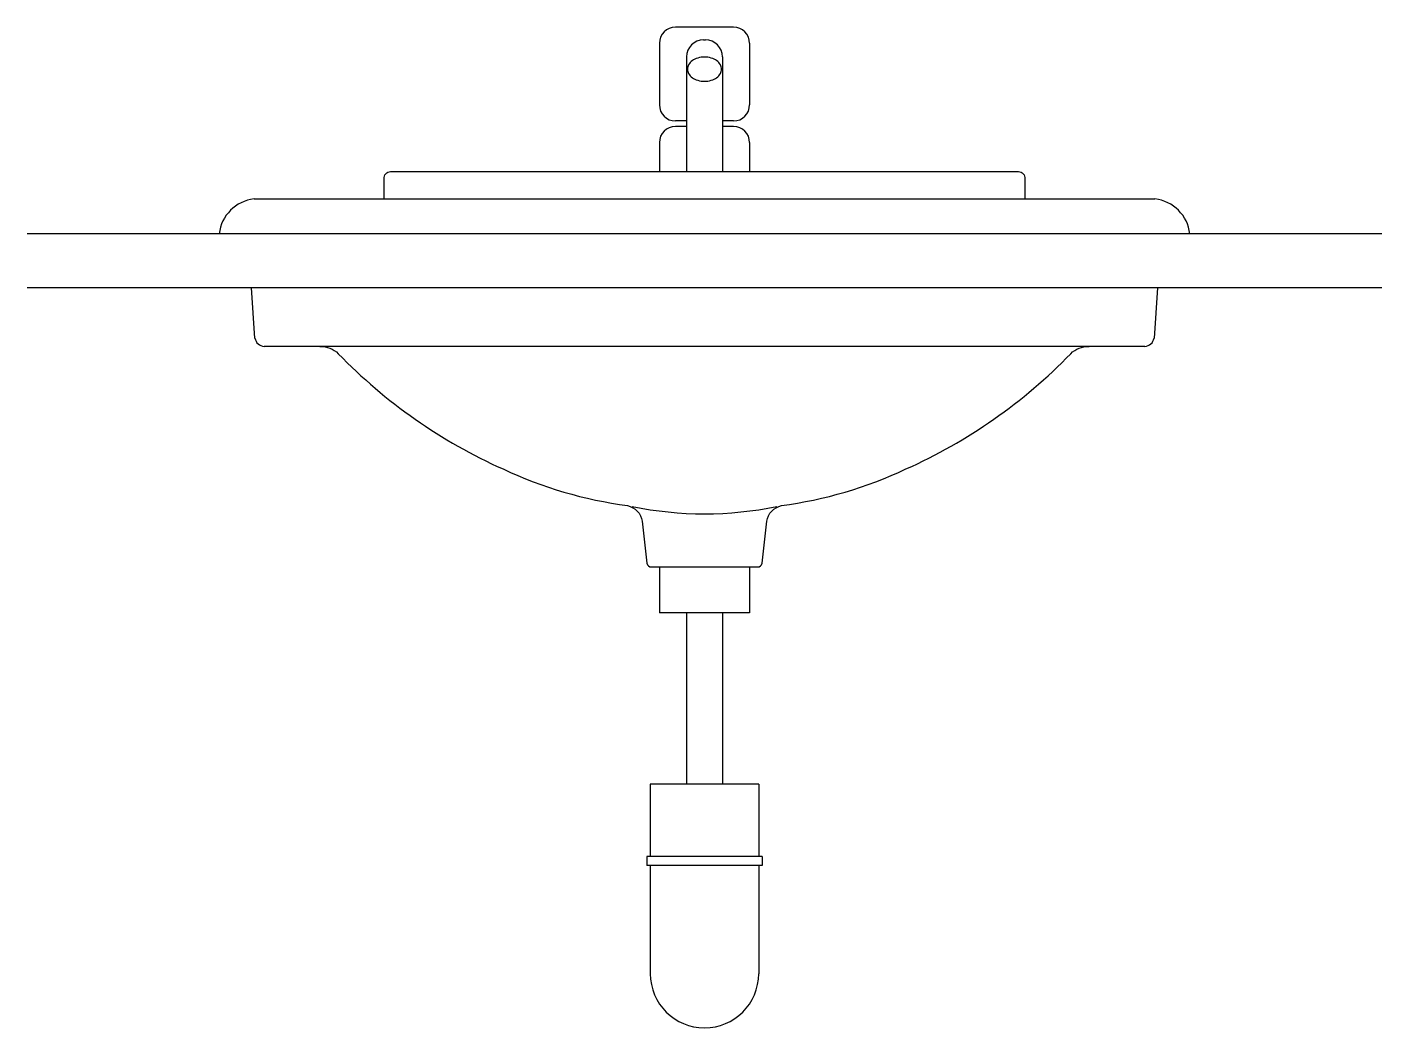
# Model space of a CAD drawing. Header units: millimetres. Extents: x -2894.794 to -2894.044, y 2974.523 to 2975.077.
import ezdxf

# ---------------------------------------------------------------- set-up
doc = ezdxf.new("R2010")
doc.units = ezdxf.units.MM
doc.header["$LTSCALE"] = 10
doc.layers.add('banheiro_louças', color=2, linetype='Continuous')

msp = doc.modelspace()

# ---------------------------------------------------------------- linework, layer by layer
at = {"layer": 'banheiro_louças'}
for p, q in [((-2894.40322, 2975.07683), (-2894.43522, 2975.07683)), ((-2894.44422, 2975.06783), (-2894.44422, 2975.03383)), ((-2894.41972, 2975.0698), (-2894.41872, 2975.0698)), ((-2894.39422, 2975.06783), (-2894.39422, 2975.03383)), ((-2894.42922, 2975.0603), (-2894.42922, 2974.99683)), ((-2894.40922, 2975.0603), (-2894.40922, 2974.99683)), ((-2894.42922, 2975.02483), (-2894.43522, 2975.02483)), ((-2894.42922, 2975.02183), (-2894.43522, 2975.02183)), ((-2894.40322, 2975.02483), (-2894.40922, 2975.02483)), ((-2894.40322, 2975.02183), (-2894.40922, 2975.02183)), ((-2894.44422, 2975.01283), (-2894.44422, 2974.99683)), ((-2894.39422, 2975.01283), (-2894.39422, 2974.99683)), ((-2894.66859, 2974.98162), (-2894.60676, 2974.98162)), ((-2894.60676, 2974.98162), (-2894.41922, 2974.98162)), ((-2894.41922, 2974.98162), (-2894.23168, 2974.98162)), ((-2894.23168, 2974.98162), (-2894.16985, 2974.98162)), ((-2894.66809, 2974.90458), (-2894.67004, 2974.93236)), ((-2894.16841, 2974.93236), (-2894.17035, 2974.90458)), ((-2894.63195, 2974.90002), (-2894.66302, 2974.90002)), ((-2894.41922, 2974.90002), (-2894.63195, 2974.90002)), ((-2894.20649, 2974.90002), (-2894.41922, 2974.90002)), ((-2894.17542, 2974.90002), (-2894.20649, 2974.90002)), ((-2894.44422, 2974.77787), (-2894.44422, 2974.75243)), ((-2894.39422, 2974.77787), (-2894.39422, 2974.75243)), ((-2894.39422, 2974.75243), (-2894.44422, 2974.75243)), ((-2894.42922, 2974.75243), (-2894.42922, 2974.65756)), ((-2894.40922, 2974.75243), (-2894.40922, 2974.65756)), ((-2894.38922, 2974.65756), (-2894.44922, 2974.65756)), ((-2894.44922, 2974.65756), (-2894.44922, 2974.61756)), ((-2894.38922, 2974.65756), (-2894.38922, 2974.61756)), ((-2894.38722, 2974.61756), (-2894.45122, 2974.61756)), ((-2894.45122, 2974.61756), (-2894.45122, 2974.61256)), ((-2894.38722, 2974.61256), (-2894.45122, 2974.61256)), ((-2894.44922, 2974.61256), (-2894.44922, 2974.55256)), ((-2894.38922, 2974.61256), (-2894.38922, 2974.55256)), ((-2894.38722, 2974.61756), (-2894.38722, 2974.61256))]:
    msp.add_line(p, q, dxfattribs=at)
at = {"layer": 'banheiro_louças', "color": 3}
for p, q in [((-2894.04422, 2974.96236), (-2894.79422, 2974.96236)), ((-2894.04422, 2974.93236), (-2894.79422, 2974.93236))]:
    msp.add_line(p, q, dxfattribs=at)
at = {"layer": 'banheiro_louças'}
for points in [[(-2894.59662, 2974.98162), (-2894.59662, 2974.99075), (-2894.59662, 2974.99277, -0.420723), (-2894.59307, 2974.99683), (-2894.41922, 2974.99683), (-2894.24537, 2974.99683, -0.420723), (-2894.24182, 2974.99277), (-2894.24182, 2974.99075), (-2894.24182, 2974.98162)], [(-2894.6321, 2974.90002, -0.195173), (-2894.62196, 2974.89596, 0.095529), (-2894.53073, 2974.8321, 0.077056), (-2894.4618, 2974.81183, -0.300652), (-2894.45369, 2974.80321), (-2894.45115, 2974.77989, 0.383658), (-2894.44862, 2974.77787), (-2894.41922, 2974.77787), (-2894.38982, 2974.77787, 0.383658), (-2894.38729, 2974.77989), (-2894.38475, 2974.80321, -0.300652), (-2894.37664, 2974.81183, 0.077056), (-2894.30771, 2974.8321, 0.095529), (-2894.21648, 2974.89596, -0.195173), (-2894.20634, 2974.90002)]]:
    msp.add_lwpolyline(points, format="xyb", dxfattribs=at)
for centre, radius, start, end in [((-2894.43522, 2975.06783), 0.009, 90, 180), ((-2894.40322, 2975.06783), 0.009, 0, 90), ((-2894.41972, 2975.0603), 0.0095, 90, 180), ((-2894.41872, 2975.0603), 0.0095, 0, 90), ((-2894.42388, 2975.05353), 0.00481, 149.64259, 180), ((-2894.42164, 2975.05222), 0.0074, 125.26847, 149.64259), ((-2894.42018, 2975.05015), 0.00994, 106.32729, 125.26847), ((-2894.41922, 2975.04688), 0.01335, 90, 106.32729), ((-2894.41922, 2975.04688), 0.01335, 73.67271, 90), ((-2894.41826, 2975.05015), 0.00994, 54.73153, 73.67271), ((-2894.4168, 2975.05222), 0.0074, 30.35741, 54.73153), ((-2894.41456, 2975.05353), 0.00481, 0, 30.35741), ((-2894.42388, 2975.05353), 0.00481, 180, 210.35741), ((-2894.42164, 2975.05483), 0.0074, 210.35741, 234.73153), ((-2894.42018, 2975.0569), 0.00994, 234.73153, 253.67271), ((-2894.41826, 2975.0569), 0.00994, 286.32729, 305.26847), ((-2894.4168, 2975.05483), 0.0074, 305.26847, 329.64259), ((-2894.41456, 2975.05353), 0.00481, 329.64259, 360), ((-2894.41922, 2975.06017), 0.01335, 253.67271, 270), ((-2894.41922, 2975.06017), 0.01335, 270, 286.32729), ((-2894.43522, 2975.03383), 0.009, 180, 270), ((-2894.40322, 2975.03383), 0.009, 270, 0), ((-2894.43522, 2975.01283), 0.009, 90, 180), ((-2894.40322, 2975.01283), 0.009, 0, 90), ((-2894.66615, 2974.95992), 0.02184, 96.42672, 173.57328), ((-2894.17229, 2974.95992), 0.02184, 6.42672, 83.57328), ((-2894.66281, 2974.90535), 0.00533, 188.28597, 267.73961), ((-2894.17563, 2974.90535), 0.00533, 272.26039, 351.71403), ((-2894.41922, 2975.007), 0.19973, 258.43522, 281.56478), ((-2894.41922, 2974.55256), 0.03, 180, 360)]:
    msp.add_arc(centre, radius, start, end, dxfattribs=at)

doc.saveas('drawing.dxf')
